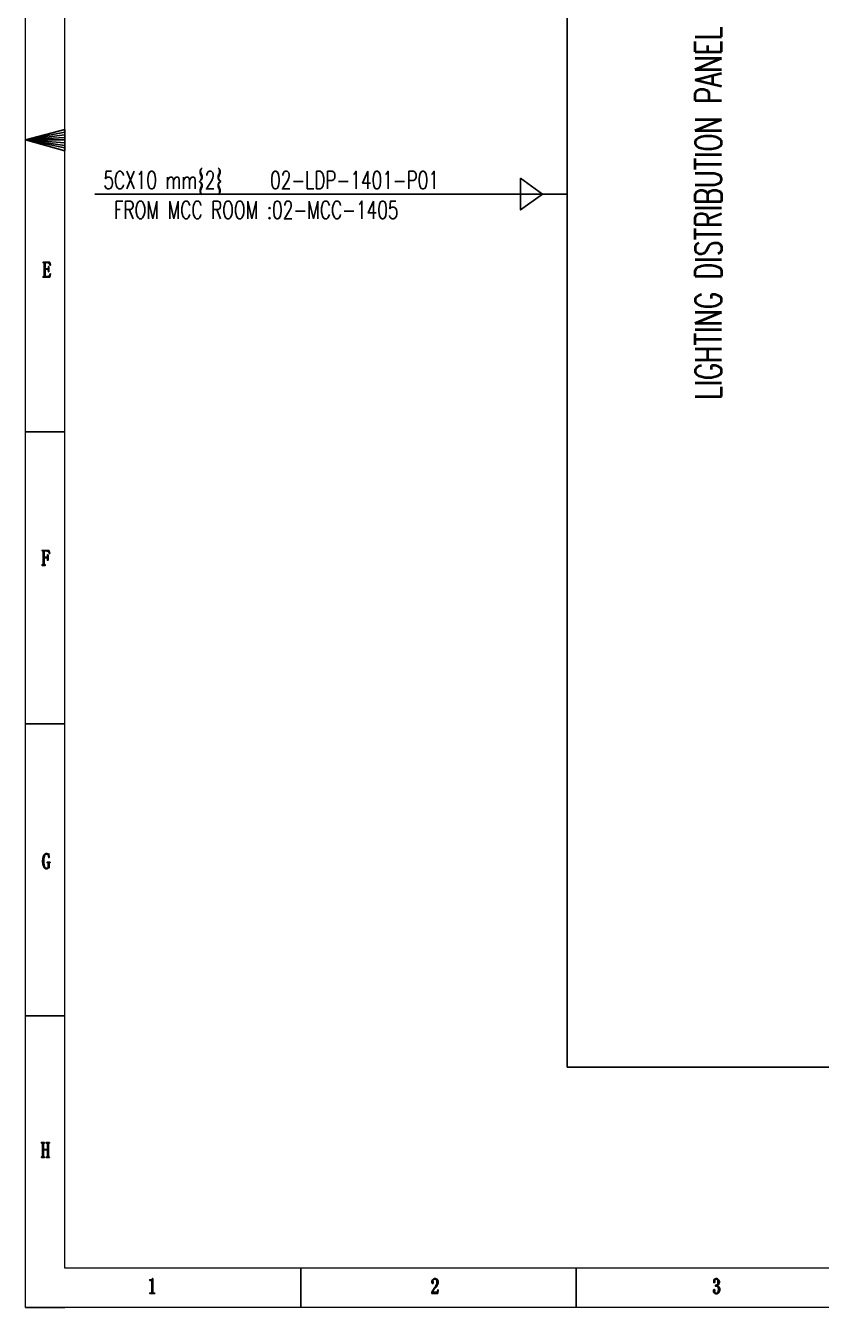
# Model space of a CAD drawing. Header units: inches. Extents: x 35 to 2894, y 23 to 617.
# Drawn here: x 1052 to 1254.3, y 22.8 to 348.9 of the extents above; entities that cross this region are included whole.
import ezdxf

# ---------------------------------------------------------------- set-up
doc = ezdxf.new("R2010")
doc.units = ezdxf.units.IN
doc.header["$MEASUREMENT"] = 0
doc.layers.add('Layer 1', color=7, linetype='Continuous')
doc.layers.add('LGT1', color=7, linetype='Continuous')
doc.styles.add('HZTXT', font='simplexs.shx', dxfattribs={"width": 0.7, "bigfont": 'hztxt.shx'})

msp = doc.modelspace()

# ---------------------------------------------------------------- hatches: boundary and pattern name
at = {"layer": 'Layer 1'}
for points in [[(1058.1, 288.71), (1056.41, 288.71), (1056.41, 288.62), (1057.65, 288.62), (1057.74, 288.53), (1057.83, 288.53), (1057.92, 288.44), (1057.92, 288.36), (1058.01, 288.36), (1058.01, 288.27), (1058.1, 288.18), (1058.1, 288), (1058.19, 287.91), (1058.28, 288)], [(1056.5, 288.62), (1056.59, 288.62), (1056.67, 288.53), (1056.67, 285.06), (1056.59, 285.06), (1056.5, 285.06), (1057.12, 285.06), (1056.94, 285.06), (1056.94, 285.15), (1056.94, 286.93), (1057.39, 286.93), (1056.94, 287.02), (1056.94, 288.53), (1057.03, 288.53), (1057.12, 288.62), (1057.56, 288.62)], [(1057.83, 287.64), (1057.74, 287.64), (1057.74, 287.47), (1057.74, 287.2), (1057.65, 287.11), (1057.56, 287.11), (1057.48, 287.02), (1056.94, 287.02), (1057.39, 286.93), (1057.48, 286.93), (1057.56, 286.84), (1057.65, 286.75), (1057.74, 286.67), (1057.74, 286.31), (1057.83, 286.31)], [(1058.19, 285.86), (1058.19, 285.69), (1058.1, 285.6), (1058.1, 285.51), (1058.01, 285.42), (1058.01, 285.33), (1057.92, 285.24), (1057.83, 285.15), (1057.74, 285.15), (1057.65, 285.06), (1056.41, 285.06), (1056.41, 284.89), (1058.1, 284.89), (1058.28, 285.78)], [(1057.83, 215.41), (1056.14, 215.41), (1056.14, 215.32), (1057.3, 215.32), (1057.39, 215.23), (1057.48, 215.23), (1057.56, 215.14), (1057.65, 215.14), (1057.65, 215.05), (1057.74, 215.05), (1057.74, 214.96), (1057.83, 214.87), (1057.92, 214.78), (1057.92, 214.69), (1058.01, 214.61), (1058.1, 214.61)], [(1056.23, 215.32), (1056.32, 215.23), (1056.41, 215.14), (1056.41, 211.85), (1056.32, 211.76), (1056.14, 211.76), (1056.14, 211.58), (1056.94, 211.58), (1056.94, 211.76), (1056.67, 211.76), (1056.67, 211.85), (1056.67, 213.54), (1057.21, 213.54), (1056.67, 213.72), (1056.67, 215.23), (1056.76, 215.32), (1057.3, 215.32)], [(1057.65, 214.25), (1057.48, 214.25), (1057.48, 214.07), (1057.48, 213.81), (1057.39, 213.72), (1056.67, 213.72), (1057.21, 213.54), (1057.3, 213.54), (1057.39, 213.45), (1057.48, 213.45), (1057.48, 213.36), (1057.48, 212.92), (1057.65, 212.92)], [(1057.21, 138.28), (1057.03, 138.28), (1056.94, 138.19), (1056.85, 138.1), (1056.76, 138.01), (1056.67, 138.01), (1056.67, 137.92), (1056.59, 137.83), (1056.5, 137.65), (1056.5, 137.56), (1056.41, 137.48), (1056.41, 137.21), (1056.32, 137.12), (1056.32, 136.67), (1056.23, 136.5), (1056.23, 136.23), (1056.23, 136.14), (1056.23, 136.05), (1056.32, 135.96), (1056.32, 135.52), (1056.41, 135.43), (1056.41, 135.16), (1056.5, 135.07), (1056.5, 134.98), (1056.59, 134.9), (1056.59, 134.81), (1056.67, 134.72), (1056.67, 134.63), (1056.76, 134.54), (1056.85, 134.54), (1056.94, 134.45), (1057.03, 134.36), (1057.39, 134.36), (1057.48, 134.45), (1057.56, 134.45), (1057.65, 134.54), (1057.03, 134.54), (1056.94, 134.63), (1056.94, 134.72), (1056.85, 134.72), (1056.85, 134.81), (1056.76, 134.98), (1056.76, 135.07), (1056.67, 135.16), (1056.67, 135.52), (1056.59, 135.61), (1056.59, 137.12), (1056.67, 137.21), (1056.67, 137.39), (1056.76, 137.48), (1056.76, 137.74), (1056.85, 137.83), (1056.94, 137.92), (1056.94, 138.01), (1057.03, 138.1), (1057.65, 138.1), (1057.56, 138.19), (1057.48, 138.19), (1057.39, 138.28)], [(1057.83, 138.28), (1057.74, 138.19), (1057.65, 138.1), (1057.21, 138.1), (1057.3, 138.1), (1057.48, 138.1), (1057.56, 138.01), (1057.56, 137.92), (1057.65, 137.83), (1057.74, 137.74), (1057.74, 137.48), (1057.83, 137.39), (1057.83, 137.21), (1057.92, 137.3)], [(1057.56, 134.72), (1057.56, 134.63), (1057.48, 134.63), (1057.39, 134.54), (1057.21, 134.54), (1057.65, 134.54), (1057.74, 134.63), (1057.92, 134.63)], [(1058.19, 136.05), (1057.39, 136.05), (1057.39, 135.96), (1057.56, 135.96), (1057.65, 135.87), (1057.65, 134.81), (1057.56, 134.72), (1057.92, 134.63), (1057.92, 135.79), (1058.01, 135.87), (1058.01, 135.96), (1058.1, 135.96), (1058.19, 135.96)], [(1056.76, 64.79), (1055.96, 64.79), (1055.96, 64.62), (1056.23, 64.62), (1056.23, 64.53), (1056.23, 61.15), (1056.14, 61.15), (1056.05, 61.06), (1055.96, 61.06), (1055.96, 60.97), (1056.76, 60.97), (1056.76, 61.06), (1056.59, 61.06), (1056.59, 61.15), (1056.5, 61.15), (1056.5, 61.23), (1056.5, 62.92), (1057.48, 62.92), (1056.5, 63.01), (1056.5, 64.44), (1056.5, 64.53), (1056.59, 64.62), (1056.76, 64.62)], [(1058.01, 64.79), (1057.21, 64.79), (1057.21, 64.62), (1057.48, 64.62), (1057.48, 64.53), (1057.48, 63.01), (1056.5, 63.01), (1057.48, 62.92), (1057.48, 61.15), (1057.39, 61.15), (1057.3, 61.06), (1057.21, 61.06), (1057.21, 60.97), (1058.01, 60.97), (1058.01, 61.06), (1057.83, 61.06), (1057.83, 61.15), (1057.74, 61.15), (1057.74, 61.23), (1057.74, 64.44), (1057.74, 64.53), (1057.83, 64.62), (1058.01, 64.62)], [(1084.34, 30.19), (1084.25, 30.19), (1084.16, 30.1), (1084.16, 30.01), (1084.08, 29.92), (1083.99, 29.83), (1083.54, 29.83), (1083.54, 29.65), (1083.99, 29.65), (1084.08, 29.56), (1084.08, 26.72), (1083.99, 26.63), (1083.99, 26.54), (1083.9, 26.54), (1083.81, 26.45), (1083.72, 26.45), (1083.54, 26.45), (1083.54, 26.36), (1084.79, 26.36), (1084.79, 26.45), (1084.61, 26.45), (1084.52, 26.45), (1084.43, 26.54), (1084.34, 26.63)], [(1156.05, 30.19), (1155.87, 30.19), (1155.78, 30.1), (1155.69, 30.01), (1156.22, 30.01), (1156.31, 29.92), (1156.4, 29.83), (1156.4, 29.74), (1156.49, 29.65), (1156.49, 28.76), (1156.4, 28.67), (1156.4, 28.5), (1156.31, 28.41), (1156.31, 28.32), (1156.22, 28.23), (1156.22, 28.14), (1156.13, 28.05), (1156.05, 27.96), (1155.96, 27.87), (1155.96, 27.78), (1155.87, 27.7), (1155.78, 27.61), (1155.78, 27.52), (1155.69, 27.43), (1155.6, 27.34), (1155.6, 27.25), (1155.51, 27.16), (1155.51, 27.07), (1155.42, 27.07), (1155.42, 26.98), (1155.33, 26.9), (1155.33, 26.81), (1155.25, 26.72), (1155.25, 26.63), (1155.42, 26.63), (1155.42, 26.81), (1155.51, 26.81), (1155.6, 26.98), (1155.6, 27.07), (1155.69, 27.16), (1155.78, 27.25), (1155.78, 27.34), (1155.87, 27.43), (1155.96, 27.52), (1156.05, 27.61), (1156.13, 27.7), (1156.13, 27.78), (1156.22, 27.87), (1156.31, 27.96), (1156.4, 28.05), (1156.49, 28.14), (1156.49, 28.23), (1156.58, 28.32), (1156.58, 28.41), (1156.67, 28.5), (1156.76, 28.59), (1156.76, 28.76), (1156.85, 28.94), (1156.85, 29.48), (1156.76, 29.65), (1156.76, 29.74), (1156.67, 29.83), (1156.67, 29.92), (1156.58, 29.92), (1156.58, 30.01), (1156.49, 30.01), (1156.4, 30.1), (1156.31, 30.1), (1156.22, 30.19)], [(1155.69, 30.01), (1155.6, 30.01), (1155.51, 29.92), (1155.42, 29.83), (1155.42, 29.74), (1155.33, 29.65), (1155.33, 29.56), (1155.25, 29.48), (1155.25, 29.03), (1155.33, 28.94), (1155.42, 28.85), (1155.51, 28.85), (1155.6, 28.94), (1155.6, 29.3), (1155.51, 29.39), (1155.51, 29.48), (1155.51, 29.65), (1155.51, 29.74), (1155.6, 29.83), (1155.69, 29.83), (1155.69, 29.92), (1155.78, 29.92), (1155.87, 30.01), (1155.96, 30.01)], [(1227.3, 30.1), (1227.22, 30.01), (1227.13, 29.92), (1227.04, 29.92), (1227.04, 29.83), (1226.95, 29.74), (1226.95, 29.12), (1227.04, 29.12), (1227.22, 29.12), (1227.22, 29.21), (1227.22, 29.92), (1227.3, 29.92), (1227.39, 30.01), (1227.57, 30.01)], [(1227.66, 30.19), (1227.48, 30.19), (1227.39, 30.1), (1227.3, 30.1), (1227.57, 30.01), (1227.75, 30.01), (1227.84, 29.92), (1227.93, 29.83), (1227.93, 29.74), (1228.02, 29.65), (1228.02, 28.76), (1227.93, 28.67), (1227.93, 28.59), (1227.84, 28.59), (1227.75, 28.5), (1227.66, 28.5), (1227.57, 28.41), (1227.39, 28.41), (1227.39, 28.23), (1227.75, 28.23), (1227.84, 28.14), (1227.93, 28.14), (1228.02, 28.05), (1228.11, 27.96), (1228.11, 27.7), (1228.19, 27.61), (1228.19, 27.16), (1228.11, 26.98), (1228.11, 26.72), (1228.02, 26.63), (1227.93, 26.54), (1227.84, 26.45), (1227.57, 26.45), (1228.02, 26.36), (1228.11, 26.45), (1228.19, 26.54), (1228.28, 26.54), (1228.28, 26.63), (1228.28, 26.72), (1228.37, 26.81), (1228.37, 26.9), (1228.46, 26.98), (1228.46, 27.7), (1228.37, 27.78), (1228.37, 27.87), (1228.28, 27.96), (1228.19, 28.05), (1228.19, 28.14), (1228.11, 28.23), (1228.02, 28.23), (1227.93, 28.32), (1227.84, 28.32), (1227.93, 28.41), (1228.02, 28.41), (1228.11, 28.5), (1228.11, 28.59), (1228.19, 28.67), (1228.28, 28.67), (1228.28, 28.76), (1228.28, 28.94), (1228.37, 29.03), (1228.37, 29.48), (1228.28, 29.56), (1228.28, 29.65), (1228.19, 29.74), (1228.19, 29.83), (1228.11, 29.92), (1228.02, 30.01), (1227.93, 30.1), (1227.84, 30.1), (1227.75, 30.19)], [(1156.85, 27.25), (1156.76, 27.25), (1156.76, 27.07), (1156.67, 26.98), (1156.67, 26.81), (1156.58, 26.81), (1156.58, 26.72), (1156.49, 26.63), (1155.25, 26.63), (1155.25, 26.36), (1156.76, 26.36)], [(1227.04, 27.34), (1226.95, 27.25), (1226.86, 27.25), (1226.86, 27.07), (1226.86, 26.72), (1226.95, 26.63), (1227.04, 26.54), (1227.13, 26.45), (1227.22, 26.36), (1227.3, 26.36), (1227.39, 26.27), (1227.84, 26.27), (1227.93, 26.36), (1228.02, 26.36), (1227.57, 26.45), (1227.39, 26.45), (1227.3, 26.54), (1227.22, 26.54), (1227.22, 26.63), (1227.13, 26.72), (1227.22, 26.9), (1227.22, 27.25), (1227.13, 27.34)]]:
    msp.add_hatch(color=0, dxfattribs=at).paths.add_polyline_path(points)

# ---------------------------------------------------------------- linework, layer by layer
at = {"lineweight": -3}
msp.add_lwpolyline([(1189.67, 525.08), (1259.86, 525.08), (1259.86, 83.92), (1189.67, 83.92)], close=True, dxfattribs=at)
at = {"layer": 'Layer 1', "color": 5, "lineweight": 15}
msp.add_lwpolyline([(1051.96, 616.81), (1892.03, 616.81), (1892.03, 22.8), (1051.96, 22.8), (1051.96, 616.81)], dxfattribs=at)
at = {"layer": 'Layer 1', "color": 0, "lineweight": 9}
msp.add_lwpolyline([(1061.92, 606.84), (1882.07, 606.84), (1882.07, 32.77), (1061.92, 32.77), (1061.92, 606.84)], dxfattribs=at)
at = {"layer": 'Layer 1', "color": 0, "lineweight": -3}
for points in [[(1051.96, 319.85), (1061.92, 322.52), (1061.92, 317.09), (1051.96, 319.85), (1061.92, 321.81), (1061.92, 321.18), (1051.96, 319.85), (1061.92, 320.47), (1061.92, 319.14), (1051.96, 319.85), (1061.92, 318.42), (1061.92, 317.8), (1051.96, 319.85)], [(1051.96, 319.85), (1061.92, 319.85)], [(1177.84, 310.15), (1177.84, 302.06), (1183.36, 306.06), (1177.84, 310.15)], [(1069.57, 306.06), (1189.67, 306.06)], [(1058.1, 288.71), (1056.41, 288.71), (1056.41, 288.62), (1057.65, 288.62), (1057.74, 288.53), (1057.83, 288.53), (1057.92, 288.44), (1057.92, 288.36), (1058.01, 288.36), (1058.01, 288.27), (1058.1, 288.18), (1058.1, 288), (1058.19, 287.91), (1058.28, 288), (1058.1, 288.71)], [(1056.5, 288.62), (1056.59, 288.62), (1056.67, 288.53), (1056.67, 285.06), (1056.59, 285.06), (1056.5, 285.06), (1057.12, 285.06), (1056.94, 285.06), (1056.94, 285.15), (1056.94, 286.93), (1057.39, 286.93), (1056.94, 287.02), (1056.94, 288.53), (1057.03, 288.53), (1057.12, 288.62), (1057.56, 288.62), (1056.5, 288.62)], [(1057.83, 287.64), (1057.74, 287.64), (1057.74, 287.47), (1057.74, 287.2), (1057.65, 287.11), (1057.56, 287.11), (1057.48, 287.02), (1056.94, 287.02), (1057.39, 286.93), (1057.48, 286.93), (1057.56, 286.84), (1057.65, 286.75), (1057.74, 286.67), (1057.74, 286.31), (1057.83, 286.31), (1057.83, 287.64)], [(1058.19, 285.86), (1058.19, 285.69), (1058.1, 285.6), (1058.1, 285.51), (1058.01, 285.42), (1058.01, 285.33), (1057.92, 285.24), (1057.83, 285.15), (1057.74, 285.15), (1057.65, 285.06), (1056.41, 285.06), (1056.41, 284.89), (1058.1, 284.89), (1058.28, 285.78), (1058.19, 285.86)], [(1051.96, 245.56), (1061.92, 245.56)], [(1057.83, 215.41), (1056.14, 215.41), (1056.14, 215.32), (1057.3, 215.32), (1057.39, 215.23), (1057.48, 215.23), (1057.56, 215.14), (1057.65, 215.14), (1057.65, 215.05), (1057.74, 215.05), (1057.74, 214.96), (1057.83, 214.87), (1057.92, 214.78), (1057.92, 214.69), (1058.01, 214.61), (1058.1, 214.61), (1057.83, 215.41)], [(1056.23, 215.32), (1056.32, 215.23), (1056.41, 215.14), (1056.41, 211.85), (1056.32, 211.76), (1056.14, 211.76), (1056.14, 211.58), (1056.94, 211.58), (1056.94, 211.76), (1056.67, 211.76), (1056.67, 211.85), (1056.67, 213.54), (1057.21, 213.54), (1056.67, 213.72), (1056.67, 215.23), (1056.76, 215.32), (1057.3, 215.32), (1056.23, 215.32)], [(1057.65, 214.25), (1057.48, 214.25), (1057.48, 214.07), (1057.48, 213.81), (1057.39, 213.72), (1056.67, 213.72), (1057.21, 213.54), (1057.3, 213.54), (1057.39, 213.45), (1057.48, 213.45), (1057.48, 213.36), (1057.48, 212.92), (1057.65, 212.92), (1057.65, 214.25)], [(1051.96, 171.28), (1061.92, 171.28)], [(1057.21, 138.28), (1057.03, 138.28), (1056.94, 138.19), (1056.85, 138.1), (1056.76, 138.01), (1056.67, 138.01), (1056.67, 137.92), (1056.59, 137.83), (1056.5, 137.65), (1056.5, 137.56), (1056.41, 137.48), (1056.41, 137.21), (1056.32, 137.12), (1056.32, 136.67), (1056.23, 136.5), (1056.23, 136.23), (1056.23, 136.14), (1056.23, 136.05), (1056.32, 135.96), (1056.32, 135.52), (1056.41, 135.43), (1056.41, 135.16), (1056.5, 135.07), (1056.5, 134.98), (1056.59, 134.9), (1056.59, 134.81), (1056.67, 134.72), (1056.67, 134.63), (1056.76, 134.54), (1056.85, 134.54), (1056.94, 134.45), (1057.03, 134.36), (1057.39, 134.36), (1057.48, 134.45), (1057.56, 134.45), (1057.65, 134.54), (1057.03, 134.54), (1056.94, 134.63), (1056.94, 134.72), (1056.85, 134.72), (1056.85, 134.81), (1056.76, 134.98), (1056.76, 135.07), (1056.67, 135.16), (1056.67, 135.52), (1056.59, 135.61), (1056.59, 137.12), (1056.67, 137.21), (1056.67, 137.39), (1056.76, 137.48), (1056.76, 137.74), (1056.85, 137.83), (1056.94, 137.92), (1056.94, 138.01), (1057.03, 138.1), (1057.65, 138.1), (1057.56, 138.19), (1057.48, 138.19), (1057.39, 138.28), (1057.21, 138.28)], [(1057.83, 138.28), (1057.74, 138.19), (1057.65, 138.1), (1057.21, 138.1), (1057.3, 138.1), (1057.48, 138.1), (1057.56, 138.01), (1057.56, 137.92), (1057.65, 137.83), (1057.74, 137.74), (1057.74, 137.48), (1057.83, 137.39), (1057.83, 137.21), (1057.92, 137.3), (1057.83, 138.28)], [(1057.56, 134.72), (1057.56, 134.63), (1057.48, 134.63), (1057.39, 134.54), (1057.21, 134.54), (1057.65, 134.54), (1057.74, 134.63), (1057.92, 134.63), (1057.56, 134.72)], [(1058.19, 136.05), (1057.39, 136.05), (1057.39, 135.96), (1057.56, 135.96), (1057.65, 135.87), (1057.65, 134.81), (1057.56, 134.72), (1057.92, 134.63), (1057.92, 135.79), (1058.01, 135.87), (1058.01, 135.96), (1058.1, 135.96), (1058.19, 135.96), (1058.19, 136.05)], [(1051.96, 97), (1061.92, 97)], [(1056.76, 64.79), (1055.96, 64.79), (1055.96, 64.62), (1056.23, 64.62), (1056.23, 64.53), (1056.23, 61.15), (1056.14, 61.15), (1056.05, 61.06), (1055.96, 61.06), (1055.96, 60.97), (1056.76, 60.97), (1056.76, 61.06), (1056.59, 61.06), (1056.59, 61.15), (1056.5, 61.15), (1056.5, 61.23), (1056.5, 62.92), (1057.48, 62.92), (1056.5, 63.01), (1056.5, 64.44), (1056.5, 64.53), (1056.59, 64.62), (1056.76, 64.62), (1056.76, 64.79)], [(1058.01, 64.79), (1057.21, 64.79), (1057.21, 64.62), (1057.48, 64.62), (1057.48, 64.53), (1057.48, 63.01), (1056.5, 63.01), (1057.48, 62.92), (1057.48, 61.15), (1057.39, 61.15), (1057.3, 61.06), (1057.21, 61.06), (1057.21, 60.97), (1058.01, 60.97), (1058.01, 61.06), (1057.83, 61.06), (1057.83, 61.15), (1057.74, 61.15), (1057.74, 61.23), (1057.74, 64.44), (1057.74, 64.53), (1057.83, 64.62), (1058.01, 64.62), (1058.01, 64.79)], [(1121.97, 32.77), (1121.97, 22.8)], [(1191.99, 32.77), (1191.99, 22.8)], [(1084.34, 30.19), (1084.25, 30.19), (1084.16, 30.1), (1084.16, 30.01), (1084.08, 29.92), (1083.99, 29.83), (1083.54, 29.83), (1083.54, 29.65), (1083.99, 29.65), (1084.08, 29.56), (1084.08, 26.72), (1083.99, 26.63), (1083.99, 26.54), (1083.9, 26.54), (1083.81, 26.45), (1083.72, 26.45), (1083.54, 26.45), (1083.54, 26.36), (1084.79, 26.36), (1084.79, 26.45), (1084.61, 26.45), (1084.52, 26.45), (1084.43, 26.54), (1084.34, 26.63), (1084.34, 30.19)], [(1156.05, 30.19), (1155.87, 30.19), (1155.78, 30.1), (1155.69, 30.01), (1156.22, 30.01), (1156.31, 29.92), (1156.4, 29.83), (1156.4, 29.74), (1156.49, 29.65), (1156.49, 28.76), (1156.4, 28.67), (1156.4, 28.5), (1156.31, 28.41), (1156.31, 28.32), (1156.22, 28.23), (1156.22, 28.14), (1156.13, 28.05), (1156.05, 27.96), (1155.96, 27.87), (1155.96, 27.78), (1155.87, 27.7), (1155.78, 27.61), (1155.78, 27.52), (1155.69, 27.43), (1155.6, 27.34), (1155.6, 27.25), (1155.51, 27.16), (1155.51, 27.07), (1155.42, 27.07), (1155.42, 26.98), (1155.33, 26.9), (1155.33, 26.81), (1155.25, 26.72), (1155.25, 26.63), (1155.42, 26.63), (1155.42, 26.81), (1155.51, 26.81), (1155.6, 26.98), (1155.6, 27.07), (1155.69, 27.16), (1155.78, 27.25), (1155.78, 27.34), (1155.87, 27.43), (1155.96, 27.52), (1156.05, 27.61), (1156.13, 27.7), (1156.13, 27.78), (1156.22, 27.87), (1156.31, 27.96), (1156.4, 28.05), (1156.49, 28.14), (1156.49, 28.23), (1156.58, 28.32), (1156.58, 28.41), (1156.67, 28.5), (1156.76, 28.59), (1156.76, 28.76), (1156.85, 28.94), (1156.85, 29.48), (1156.76, 29.65), (1156.76, 29.74), (1156.67, 29.83), (1156.67, 29.92), (1156.58, 29.92), (1156.58, 30.01), (1156.49, 30.01), (1156.4, 30.1), (1156.31, 30.1), (1156.22, 30.19), (1156.05, 30.19)], [(1155.69, 30.01), (1155.6, 30.01), (1155.51, 29.92), (1155.42, 29.83), (1155.42, 29.74), (1155.33, 29.65), (1155.33, 29.56), (1155.25, 29.48), (1155.25, 29.03), (1155.33, 28.94), (1155.42, 28.85), (1155.51, 28.85), (1155.6, 28.94), (1155.6, 29.3), (1155.51, 29.39), (1155.51, 29.48), (1155.51, 29.65), (1155.51, 29.74), (1155.6, 29.83), (1155.69, 29.83), (1155.69, 29.92), (1155.78, 29.92), (1155.87, 30.01), (1155.96, 30.01), (1155.69, 30.01)], [(1227.3, 30.1), (1227.22, 30.01), (1227.13, 29.92), (1227.04, 29.92), (1227.04, 29.83), (1226.95, 29.74), (1226.95, 29.12), (1227.04, 29.12), (1227.22, 29.12), (1227.22, 29.21), (1227.22, 29.92), (1227.3, 29.92), (1227.39, 30.01), (1227.57, 30.01), (1227.3, 30.1)], [(1227.66, 30.19), (1227.48, 30.19), (1227.39, 30.1), (1227.3, 30.1), (1227.57, 30.01), (1227.75, 30.01), (1227.84, 29.92), (1227.93, 29.83), (1227.93, 29.74), (1228.02, 29.65), (1228.02, 28.76), (1227.93, 28.67), (1227.93, 28.59), (1227.84, 28.59), (1227.75, 28.5), (1227.66, 28.5), (1227.57, 28.41), (1227.39, 28.41), (1227.39, 28.23), (1227.75, 28.23), (1227.84, 28.14), (1227.93, 28.14), (1228.02, 28.05), (1228.11, 27.96), (1228.11, 27.7), (1228.19, 27.61), (1228.19, 27.16), (1228.11, 26.98), (1228.11, 26.72), (1228.02, 26.63), (1227.93, 26.54), (1227.84, 26.45), (1227.57, 26.45), (1228.02, 26.36), (1228.11, 26.45), (1228.19, 26.54), (1228.28, 26.54), (1228.28, 26.63), (1228.28, 26.72), (1228.37, 26.81), (1228.37, 26.9), (1228.46, 26.98), (1228.46, 27.7), (1228.37, 27.78), (1228.37, 27.87), (1228.28, 27.96), (1228.19, 28.05), (1228.19, 28.14), (1228.11, 28.23), (1228.02, 28.23), (1227.93, 28.32), (1227.84, 28.32), (1227.93, 28.41), (1228.02, 28.41), (1228.11, 28.5), (1228.11, 28.59), (1228.19, 28.67), (1228.28, 28.67), (1228.28, 28.76), (1228.28, 28.94), (1228.37, 29.03), (1228.37, 29.48), (1228.28, 29.56), (1228.28, 29.65), (1228.19, 29.74), (1228.19, 29.83), (1228.11, 29.92), (1228.02, 30.01), (1227.93, 30.1), (1227.84, 30.1), (1227.75, 30.19), (1227.66, 30.19)], [(1156.85, 27.25), (1156.76, 27.25), (1156.76, 27.07), (1156.67, 26.98), (1156.67, 26.81), (1156.58, 26.81), (1156.58, 26.72), (1156.49, 26.63), (1155.25, 26.63), (1155.25, 26.36), (1156.76, 26.36), (1156.85, 27.25)], [(1227.04, 27.34), (1226.95, 27.25), (1226.86, 27.25), (1226.86, 27.07), (1226.86, 26.72), (1226.95, 26.63), (1227.04, 26.54), (1227.13, 26.45), (1227.22, 26.36), (1227.3, 26.36), (1227.39, 26.27), (1227.84, 26.27), (1227.93, 26.36), (1228.02, 26.36), (1227.57, 26.45), (1227.39, 26.45), (1227.3, 26.54), (1227.22, 26.54), (1227.22, 26.63), (1227.13, 26.72), (1227.22, 26.9), (1227.22, 27.25), (1227.13, 27.34), (1227.04, 27.34)], [(1051.96, 22.8), (1061.92, 22.8)]]:
    msp.add_lwpolyline(points, dxfattribs=at)
at = {"layer": 'Layer 1', "lineweight": 0}
for points in [[(1058.1, 288.71), (1056.41, 288.71), (1056.41, 288.62), (1057.65, 288.62), (1057.74, 288.53), (1057.83, 288.53), (1057.92, 288.44), (1057.92, 288.36), (1058.01, 288.36), (1058.01, 288.27), (1058.1, 288.18), (1058.1, 288), (1058.19, 287.91), (1058.28, 288), (1058.1, 288.71)], [(1056.5, 288.62), (1056.59, 288.62), (1056.67, 288.53), (1056.67, 285.06), (1056.59, 285.06), (1056.5, 285.06), (1057.12, 285.06), (1056.94, 285.06), (1056.94, 285.15), (1056.94, 286.93), (1057.39, 286.93), (1056.94, 287.02), (1056.94, 288.53), (1057.03, 288.53), (1057.12, 288.62), (1057.56, 288.62), (1056.5, 288.62)], [(1057.83, 287.64), (1057.74, 287.64), (1057.74, 287.47), (1057.74, 287.2), (1057.65, 287.11), (1057.56, 287.11), (1057.48, 287.02), (1056.94, 287.02), (1057.39, 286.93), (1057.48, 286.93), (1057.56, 286.84), (1057.65, 286.75), (1057.74, 286.67), (1057.74, 286.31), (1057.83, 286.31), (1057.83, 287.64)], [(1058.19, 285.86), (1058.19, 285.69), (1058.1, 285.6), (1058.1, 285.51), (1058.01, 285.42), (1058.01, 285.33), (1057.92, 285.24), (1057.83, 285.15), (1057.74, 285.15), (1057.65, 285.06), (1056.41, 285.06), (1056.41, 284.89), (1058.1, 284.89), (1058.28, 285.78), (1058.19, 285.86)], [(1057.83, 215.41), (1056.14, 215.41), (1056.14, 215.32), (1057.3, 215.32), (1057.39, 215.23), (1057.48, 215.23), (1057.56, 215.14), (1057.65, 215.14), (1057.65, 215.05), (1057.74, 215.05), (1057.74, 214.96), (1057.83, 214.87), (1057.92, 214.78), (1057.92, 214.69), (1058.01, 214.61), (1058.1, 214.61), (1057.83, 215.41)], [(1056.23, 215.32), (1056.32, 215.23), (1056.41, 215.14), (1056.41, 211.85), (1056.32, 211.76), (1056.14, 211.76), (1056.14, 211.58), (1056.94, 211.58), (1056.94, 211.76), (1056.67, 211.76), (1056.67, 211.85), (1056.67, 213.54), (1057.21, 213.54), (1056.67, 213.72), (1056.67, 215.23), (1056.76, 215.32), (1057.3, 215.32), (1056.23, 215.32)], [(1057.65, 214.25), (1057.48, 214.25), (1057.48, 214.07), (1057.48, 213.81), (1057.39, 213.72), (1056.67, 213.72), (1057.21, 213.54), (1057.3, 213.54), (1057.39, 213.45), (1057.48, 213.45), (1057.48, 213.36), (1057.48, 212.92), (1057.65, 212.92), (1057.65, 214.25)], [(1057.21, 138.28), (1057.03, 138.28), (1056.94, 138.19), (1056.85, 138.1), (1056.76, 138.01), (1056.67, 138.01), (1056.67, 137.92), (1056.59, 137.83), (1056.5, 137.65), (1056.5, 137.56), (1056.41, 137.48), (1056.41, 137.21), (1056.32, 137.12), (1056.32, 136.67), (1056.23, 136.5), (1056.23, 136.23), (1056.23, 136.14), (1056.23, 136.05), (1056.32, 135.96), (1056.32, 135.52), (1056.41, 135.43), (1056.41, 135.16), (1056.5, 135.07), (1056.5, 134.98), (1056.59, 134.9), (1056.59, 134.81), (1056.67, 134.72), (1056.67, 134.63), (1056.76, 134.54), (1056.85, 134.54), (1056.94, 134.45), (1057.03, 134.36), (1057.39, 134.36), (1057.48, 134.45), (1057.56, 134.45), (1057.65, 134.54), (1057.03, 134.54), (1056.94, 134.63), (1056.94, 134.72), (1056.85, 134.72), (1056.85, 134.81), (1056.76, 134.98), (1056.76, 135.07), (1056.67, 135.16), (1056.67, 135.52), (1056.59, 135.61), (1056.59, 137.12), (1056.67, 137.21), (1056.67, 137.39), (1056.76, 137.48), (1056.76, 137.74), (1056.85, 137.83), (1056.94, 137.92), (1056.94, 138.01), (1057.03, 138.1), (1057.65, 138.1), (1057.56, 138.19), (1057.48, 138.19), (1057.39, 138.28), (1057.21, 138.28)], [(1057.83, 138.28), (1057.74, 138.19), (1057.65, 138.1), (1057.21, 138.1), (1057.3, 138.1), (1057.48, 138.1), (1057.56, 138.01), (1057.56, 137.92), (1057.65, 137.83), (1057.74, 137.74), (1057.74, 137.48), (1057.83, 137.39), (1057.83, 137.21), (1057.92, 137.3), (1057.83, 138.28)], [(1057.56, 134.72), (1057.56, 134.63), (1057.48, 134.63), (1057.39, 134.54), (1057.21, 134.54), (1057.65, 134.54), (1057.74, 134.63), (1057.92, 134.63), (1057.56, 134.72)], [(1058.19, 136.05), (1057.39, 136.05), (1057.39, 135.96), (1057.56, 135.96), (1057.65, 135.87), (1057.65, 134.81), (1057.56, 134.72), (1057.92, 134.63), (1057.92, 135.79), (1058.01, 135.87), (1058.01, 135.96), (1058.1, 135.96), (1058.19, 135.96), (1058.19, 136.05)], [(1056.76, 64.79), (1055.96, 64.79), (1055.96, 64.62), (1056.23, 64.62), (1056.23, 64.53), (1056.23, 61.15), (1056.14, 61.15), (1056.05, 61.06), (1055.96, 61.06), (1055.96, 60.97), (1056.76, 60.97), (1056.76, 61.06), (1056.59, 61.06), (1056.59, 61.15), (1056.5, 61.15), (1056.5, 61.23), (1056.5, 62.92), (1057.48, 62.92), (1056.5, 63.01), (1056.5, 64.44), (1056.5, 64.53), (1056.59, 64.62), (1056.76, 64.62), (1056.76, 64.79)], [(1058.01, 64.79), (1057.21, 64.79), (1057.21, 64.62), (1057.48, 64.62), (1057.48, 64.53), (1057.48, 63.01), (1056.5, 63.01), (1057.48, 62.92), (1057.48, 61.15), (1057.39, 61.15), (1057.3, 61.06), (1057.21, 61.06), (1057.21, 60.97), (1058.01, 60.97), (1058.01, 61.06), (1057.83, 61.06), (1057.83, 61.15), (1057.74, 61.15), (1057.74, 61.23), (1057.74, 64.44), (1057.74, 64.53), (1057.83, 64.62), (1058.01, 64.62), (1058.01, 64.79)], [(1084.34, 30.19), (1084.25, 30.19), (1084.16, 30.1), (1084.16, 30.01), (1084.08, 29.92), (1083.99, 29.83), (1083.54, 29.83), (1083.54, 29.65), (1083.99, 29.65), (1084.08, 29.56), (1084.08, 26.72), (1083.99, 26.63), (1083.99, 26.54), (1083.9, 26.54), (1083.81, 26.45), (1083.72, 26.45), (1083.54, 26.45), (1083.54, 26.36), (1084.79, 26.36), (1084.79, 26.45), (1084.61, 26.45), (1084.52, 26.45), (1084.43, 26.54), (1084.34, 26.63), (1084.34, 30.19)], [(1156.05, 30.19), (1155.87, 30.19), (1155.78, 30.1), (1155.69, 30.01), (1156.22, 30.01), (1156.31, 29.92), (1156.4, 29.83), (1156.4, 29.74), (1156.49, 29.65), (1156.49, 28.76), (1156.4, 28.67), (1156.4, 28.5), (1156.31, 28.41), (1156.31, 28.32), (1156.22, 28.23), (1156.22, 28.14), (1156.13, 28.05), (1156.05, 27.96), (1155.96, 27.87), (1155.96, 27.78), (1155.87, 27.7), (1155.78, 27.61), (1155.78, 27.52), (1155.69, 27.43), (1155.6, 27.34), (1155.6, 27.25), (1155.51, 27.16), (1155.51, 27.07), (1155.42, 27.07), (1155.42, 26.98), (1155.33, 26.9), (1155.33, 26.81), (1155.25, 26.72), (1155.25, 26.63), (1155.42, 26.63), (1155.42, 26.81), (1155.51, 26.81), (1155.6, 26.98), (1155.6, 27.07), (1155.69, 27.16), (1155.78, 27.25), (1155.78, 27.34), (1155.87, 27.43), (1155.96, 27.52), (1156.05, 27.61), (1156.13, 27.7), (1156.13, 27.78), (1156.22, 27.87), (1156.31, 27.96), (1156.4, 28.05), (1156.49, 28.14), (1156.49, 28.23), (1156.58, 28.32), (1156.58, 28.41), (1156.67, 28.5), (1156.76, 28.59), (1156.76, 28.76), (1156.85, 28.94), (1156.85, 29.48), (1156.76, 29.65), (1156.76, 29.74), (1156.67, 29.83), (1156.67, 29.92), (1156.58, 29.92), (1156.58, 30.01), (1156.49, 30.01), (1156.4, 30.1), (1156.31, 30.1), (1156.22, 30.19), (1156.05, 30.19)], [(1155.69, 30.01), (1155.6, 30.01), (1155.51, 29.92), (1155.42, 29.83), (1155.42, 29.74), (1155.33, 29.65), (1155.33, 29.56), (1155.25, 29.48), (1155.25, 29.03), (1155.33, 28.94), (1155.42, 28.85), (1155.51, 28.85), (1155.6, 28.94), (1155.6, 29.3), (1155.51, 29.39), (1155.51, 29.48), (1155.51, 29.65), (1155.51, 29.74), (1155.6, 29.83), (1155.69, 29.83), (1155.69, 29.92), (1155.78, 29.92), (1155.87, 30.01), (1155.96, 30.01), (1155.69, 30.01)], [(1227.3, 30.1), (1227.22, 30.01), (1227.13, 29.92), (1227.04, 29.92), (1227.04, 29.83), (1226.95, 29.74), (1226.95, 29.12), (1227.04, 29.12), (1227.22, 29.12), (1227.22, 29.21), (1227.22, 29.92), (1227.3, 29.92), (1227.39, 30.01), (1227.57, 30.01), (1227.3, 30.1)], [(1227.66, 30.19), (1227.48, 30.19), (1227.39, 30.1), (1227.3, 30.1), (1227.57, 30.01), (1227.75, 30.01), (1227.84, 29.92), (1227.93, 29.83), (1227.93, 29.74), (1228.02, 29.65), (1228.02, 28.76), (1227.93, 28.67), (1227.93, 28.59), (1227.84, 28.59), (1227.75, 28.5), (1227.66, 28.5), (1227.57, 28.41), (1227.39, 28.41), (1227.39, 28.23), (1227.75, 28.23), (1227.84, 28.14), (1227.93, 28.14), (1228.02, 28.05), (1228.11, 27.96), (1228.11, 27.7), (1228.19, 27.61), (1228.19, 27.16), (1228.11, 26.98), (1228.11, 26.72), (1228.02, 26.63), (1227.93, 26.54), (1227.84, 26.45), (1227.57, 26.45), (1228.02, 26.36), (1228.11, 26.45), (1228.19, 26.54), (1228.28, 26.54), (1228.28, 26.63), (1228.28, 26.72), (1228.37, 26.81), (1228.37, 26.9), (1228.46, 26.98), (1228.46, 27.7), (1228.37, 27.78), (1228.37, 27.87), (1228.28, 27.96), (1228.19, 28.05), (1228.19, 28.14), (1228.11, 28.23), (1228.02, 28.23), (1227.93, 28.32), (1227.84, 28.32), (1227.93, 28.41), (1228.02, 28.41), (1228.11, 28.5), (1228.11, 28.59), (1228.19, 28.67), (1228.28, 28.67), (1228.28, 28.76), (1228.28, 28.94), (1228.37, 29.03), (1228.37, 29.48), (1228.28, 29.56), (1228.28, 29.65), (1228.19, 29.74), (1228.19, 29.83), (1228.11, 29.92), (1228.02, 30.01), (1227.93, 30.1), (1227.84, 30.1), (1227.75, 30.19), (1227.66, 30.19)], [(1156.85, 27.25), (1156.76, 27.25), (1156.76, 27.07), (1156.67, 26.98), (1156.67, 26.81), (1156.58, 26.81), (1156.58, 26.72), (1156.49, 26.63), (1155.25, 26.63), (1155.25, 26.36), (1156.76, 26.36), (1156.85, 27.25)], [(1227.04, 27.34), (1226.95, 27.25), (1226.86, 27.25), (1226.86, 27.07), (1226.86, 26.72), (1226.95, 26.63), (1227.04, 26.54), (1227.13, 26.45), (1227.22, 26.36), (1227.3, 26.36), (1227.39, 26.27), (1227.84, 26.27), (1227.93, 26.36), (1228.02, 26.36), (1227.57, 26.45), (1227.39, 26.45), (1227.3, 26.54), (1227.22, 26.54), (1227.22, 26.63), (1227.13, 26.72), (1227.22, 26.9), (1227.22, 27.25), (1227.13, 27.34), (1227.04, 27.34)]]:
    msp.add_lwpolyline(points, dxfattribs=at)

# ---------------------------------------------------------------- texts
at = {"layer": 'LGT1', "lineweight": -3, "style": 'HZTXT', "width": 0.7}
msp.add_text('LIGHTING DISTRIBUTION PANEL ', height=6.75, rotation=90, dxfattribs=at).set_placement((1228.95, 253.77))
at = {"layer": 'LGT1', "color": 7, "lineweight": -3, "style": 'HZTXT', "width": 0.7}
msp.add_text('5CX10 mm{2}    02-LDP-1401-P01', height=4.5, dxfattribs=at).set_placement((1071.73, 307.38))
at = {"layer": 'LGT1', "lineweight": -3, "style": 'HZTXT', "width": 0.7}
msp.add_text('FROM MCC ROOM :02-MCC-1405', height=4.5, dxfattribs=at).set_placement((1074.41, 299.77))

doc.saveas('drawing.dxf')
